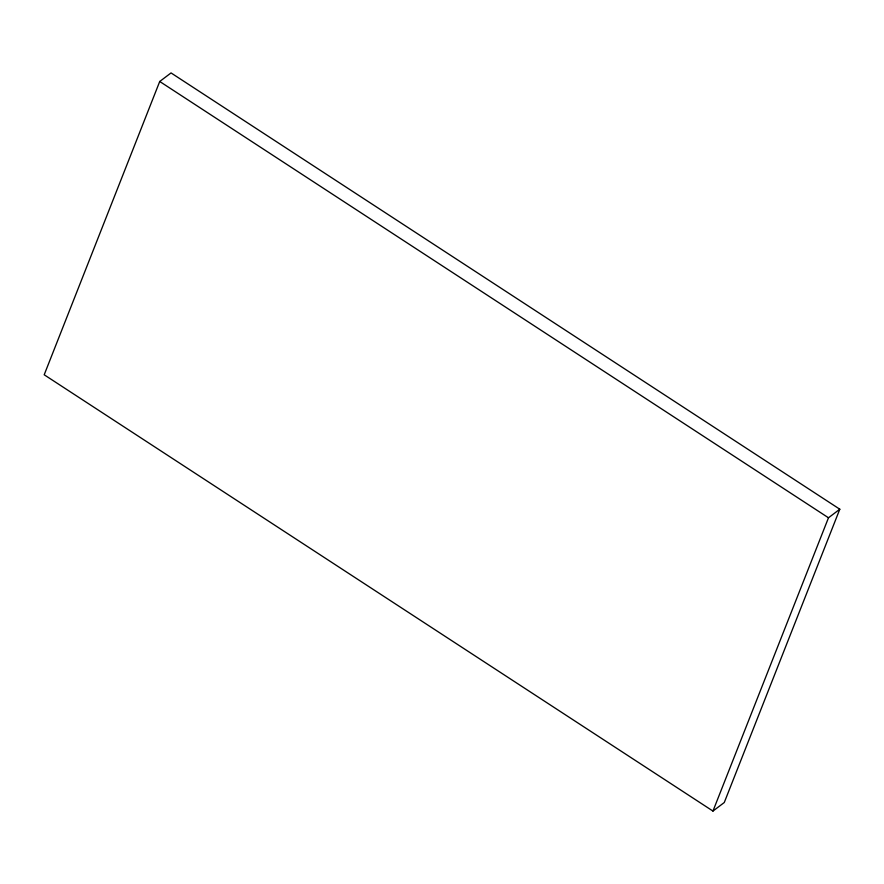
<?xml version="1.0" encoding="UTF-8"?>
<svg xmlns="http://www.w3.org/2000/svg" width="884" height="884" viewBox="0 0 884 884"><rect width="100%" height="100%" fill="white"/><g stroke="black" fill="none" stroke-linecap="round" stroke-linejoin="round"><path stroke-width="1.33" d="M159.728 81.483L44.2 374.783L712.957 811.07L724.272 802.517L839.8 509.217L171.043 72.93L159.728 81.483L828.485 517.781L839.8 509.217M712.957 811.07L828.485 517.781"/></g></svg>
